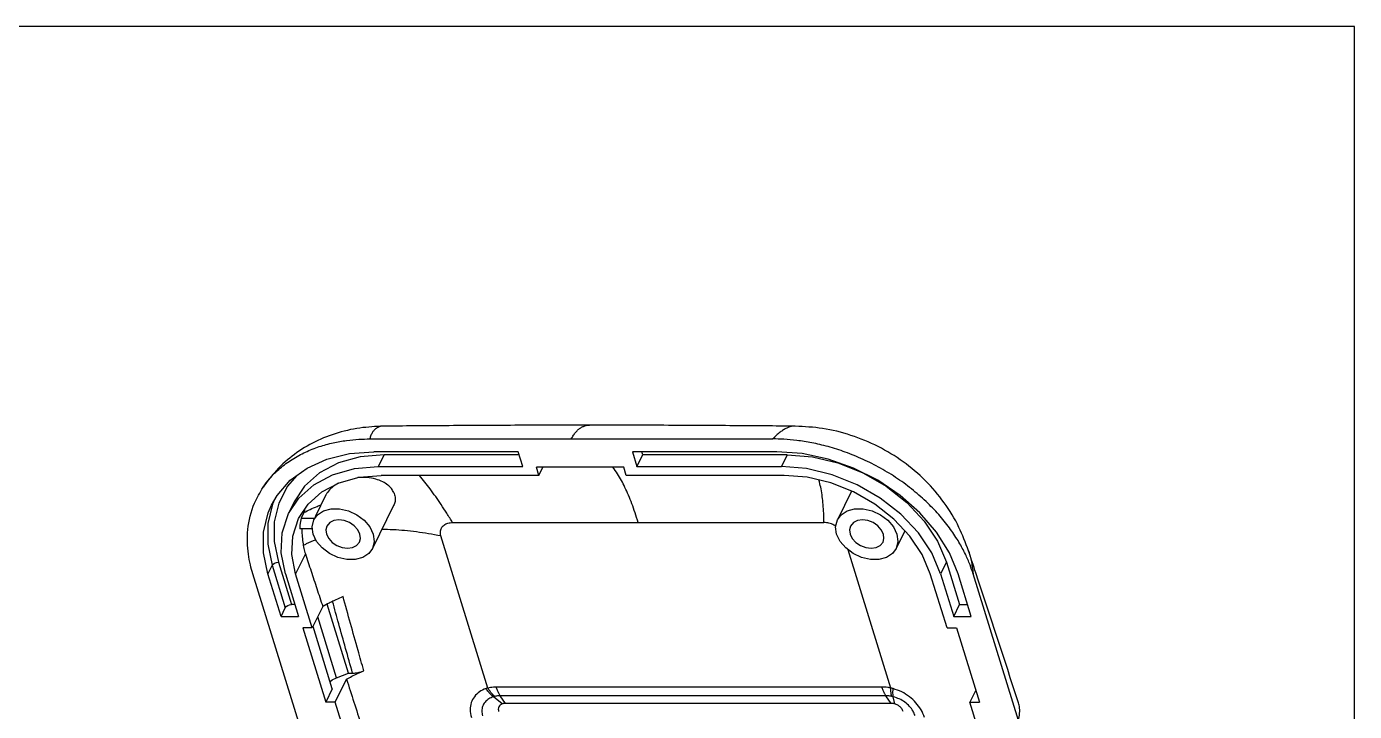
# Model space of a CAD drawing. Header units: millimetres. Extents: x -3610 to -2795, y 672 to 1276.
# Drawn here: x -3458.8 to -3381.8, y 1236.4 to 1276.2 of the extents above; entities that cross this region are included whole.
import ezdxf

# ---------------------------------------------------------------- set-up
doc = ezdxf.new("R2010")
doc.units = ezdxf.units.MM
doc.header["$MEASUREMENT"] = 0
doc.layers.add('dim', color=7, linetype='Continuous')

msp = doc.modelspace()

# ---------------------------------------------------------------- linework, layer by layer
at = {"color": 7, "linetype": 'Continuous'}
for p, q in [((-3438.125, 1252.97), (-3438.127, 1252.97)), ((-3414.226, 1252.97), (-3414.227, 1252.97)), ((-3438.925, 1252.229), (-3415.53, 1252.229)), ((-3430.313, 1251.485), (-3438.695, 1251.485)), ((-3438.093, 1251.307), (-3438.429, 1250.624)), ((-3430.259, 1251.307), (-3438.093, 1251.307)), ((-3430.047, 1250.624), (-3430.313, 1251.485)), ((-3415.3, 1251.485), (-3423.682, 1251.485)), ((-3423.682, 1251.485), (-3423.416, 1250.624)), ((-3423.416, 1250.624), (-3423.08, 1251.307)), ((-3423.08, 1251.307), (-3423.135, 1251.485)), ((-3414.698, 1251.307), (-3423.08, 1251.307)), ((-3413.819, 1251.378), (-3415.3, 1251.485)), ((-3414.698, 1251.307), (-3415.034, 1250.624)), ((-3438.429, 1250.624), (-3430.047, 1250.624)), ((-3424.186, 1250.584), (-3429.252, 1250.584)), ((-3429.107, 1250.114), (-3429.252, 1250.584)), ((-3429.107, 1250.114), (-3428.876, 1250.584)), ((-3424.041, 1250.114), (-3424.186, 1250.584)), ((-3423.416, 1250.624), (-3415.034, 1250.624)), ((-3429.107, 1250.114), (-3438.272, 1250.114)), ((-3414.877, 1250.114), (-3424.041, 1250.114)), ((-3441.468, 1248.981), (-3442.097, 1247.701)), ((-3410.966, 1249.2), (-3411.78, 1247.541)), ((-3444.512, 1248.585), (-3444.575, 1248.438)), ((-3443.306, 1248.582), (-3443.641, 1247.898)), ((-3437.539, 1248.362), (-3438.764, 1245.867)), ((-3442.754, 1247.961), (-3442.911, 1247.639)), ((-3442.911, 1247.639), (-3442.127, 1247.639)), ((-3434.119, 1247.38), (-3412.567, 1247.38)), ((-3442.262, 1247.013), (-3442.993, 1247.013)), ((-3432.07, 1237.768), (-3434.798, 1246.596)), ((-3407.864, 1246.894), (-3408.369, 1245.867)), ((-3408.675, 1237.768), (-3411.155, 1245.792)), ((-3404.169, 1245.742), (-3404.168, 1245.737)), ((-3444.596, 1244.893), (-3444.84, 1244.396)), ((-3444.596, 1244.893), (-3443.833, 1242.426)), ((-3444.228, 1245.08), (-3443.466, 1242.612)), ((-3442.662, 1245.551), (-3443.228, 1244.396)), ((-3405.452, 1245.08), (-3405.787, 1244.396)), ((-3405.452, 1245.08), (-3404.689, 1242.612)), ((-3442.217, 1233.077), (-3445.715, 1244.396)), ((-3444.078, 1241.929), (-3444.84, 1244.396)), ((-3443.827, 1244.396), (-3443.064, 1241.929)), ((-3442.26, 1241.263), (-3443.228, 1244.396)), ((-3405.417, 1241.263), (-3406.386, 1244.396)), ((-3405.787, 1244.396), (-3405.025, 1241.929)), ((-3404.011, 1241.929), (-3404.774, 1244.396)), ((-3401.267, 1235.878), (-3403.899, 1244.396)), ((-3443.276, 1242.612), (-3443.466, 1242.612)), ((-3440.151, 1238.633), (-3441.39, 1242.641)), ((-3405.025, 1241.929), (-3404.689, 1242.612)), ((-3404.689, 1242.612), (-3404.223, 1242.612)), ((-3444.078, 1241.929), (-3443.833, 1242.426)), ((-3444.078, 1241.929), (-3443.064, 1241.929)), ((-3441.654, 1242.498), (-3442.26, 1241.263)), ((-3440.85, 1238.365), (-3441.944, 1241.906)), ((-3405.025, 1241.929), (-3404.011, 1241.929)), ((-3442.26, 1241.263), (-3442.813, 1241.263)), ((-3442.813, 1241.263), (-3441.481, 1236.955)), ((-3441.1, 1237.732), (-3442.218, 1241.349)), ((-3405.417, 1241.263), (-3404.865, 1241.263)), ((-3404.865, 1241.263), (-3403.533, 1236.955)), ((-3440.929, 1236.955), (-3440.277, 1238.283)), ((-3440.85, 1238.365), (-3440.151, 1238.633)), ((-3440.151, 1238.633), (-3439.924, 1238.633)), ((-3441.1, 1237.732), (-3441.481, 1236.955)), ((-3431.232, 1236.849), (-3431.743, 1237.26)), ((-3409.199, 1237.823), (-3431.58, 1237.823)), ((-3408.966, 1237.316), (-3431.347, 1237.316)), ((-3431.041, 1236.881), (-3431.347, 1237.316)), ((-3408.659, 1236.881), (-3408.966, 1237.316)), ((-3408.446, 1236.848), (-3408.535, 1237.26)), ((-3403.747, 1237.646), (-3404.086, 1236.955)), ((-3440.929, 1236.955), (-3441.481, 1236.955)), ((-3439.73, 1233.077), (-3440.929, 1236.955)), ((-3408.659, 1236.881), (-3431.041, 1236.881)), ((-3404.086, 1236.955), (-3403.533, 1236.955)), ((-3403.638, 1235.505), (-3404.086, 1236.955))]:
    msp.add_line(p, q, dxfattribs=at)
for points in [[(-3444.629, 1248.383), (-3444.298, 1248.953), (-3443.541, 1249.827), (-3442.569, 1250.535), (-3441.414, 1251.058), (-3440.109, 1251.378), (-3438.695, 1251.485)], [(-3438.093, 1251.307), (-3439.485, 1251.188), (-3440.749, 1250.833), (-3441.837, 1250.258), (-3442.707, 1249.483), (-3443.306, 1248.582)], [(-3414.698, 1251.307), (-3413.233, 1251.188), (-3411.75, 1250.833), (-3410.306, 1250.258), (-3408.957, 1249.483), (-3407.755, 1248.54), (-3406.745, 1247.463), (-3405.968, 1246.295), (-3405.452, 1245.08)], [(-3404.774, 1244.396), (-3405.281, 1245.627), (-3406.026, 1246.821), (-3406.986, 1247.941), (-3408.132, 1248.953), (-3409.43, 1249.827), (-3410.839, 1250.535), (-3412.317, 1251.058), (-3413.819, 1251.378)], [(-3443.642, 1247.898), (-3443.043, 1248.8), (-3442.173, 1249.574), (-3441.085, 1250.15), (-3439.82, 1250.504), (-3438.429, 1250.624)], [(-3405.787, 1244.396), (-3406.303, 1245.611), (-3407.081, 1246.779), (-3408.09, 1247.856), (-3409.293, 1248.8), (-3410.641, 1249.574), (-3412.085, 1250.15), (-3413.568, 1250.504), (-3415.034, 1250.624)], [(-3443.181, 1250.089), (-3443.704, 1249.486), (-3444.207, 1248.507), (-3444.467, 1247.424), (-3444.474, 1246.27), (-3444.228, 1245.08)], [(-3443.058, 1247.612), (-3442.508, 1248.44), (-3441.709, 1249.151), (-3440.71, 1249.679), (-3439.549, 1250.005), (-3438.272, 1250.114)], [(-3407.574, 1246.584), (-3408.501, 1247.573), (-3409.605, 1248.44), (-3410.843, 1249.151), (-3412.169, 1249.679), (-3413.531, 1250.005), (-3414.877, 1250.114)], [(-3444.84, 1244.396), (-3445.094, 1245.627), (-3445.087, 1246.821), (-3444.819, 1247.941), (-3444.629, 1248.383)], [(-3444.575, 1248.438), (-3444.843, 1247.318), (-3444.85, 1246.124), (-3444.596, 1244.893)], [(-3442.175, 1247.541), (-3441.963, 1247.829), (-3441.615, 1248.058), (-3441.174, 1248.178), (-3440.675, 1248.178), (-3440.161, 1248.058), (-3439.671, 1247.829), (-3439.246, 1247.509), (-3438.92, 1247.124), (-3438.719, 1246.704)], [(-3411.78, 1247.541), (-3411.568, 1247.829), (-3411.22, 1248.058), (-3410.779, 1248.178), (-3410.28, 1248.178), (-3409.766, 1248.058), (-3409.276, 1247.829), (-3408.851, 1247.509), (-3408.525, 1247.124), (-3408.324, 1246.704)], [(-3443.827, 1244.396), (-3444.062, 1245.611), (-3444.006, 1246.779), (-3443.642, 1247.898)], [(-3443.228, 1244.396), (-3443.444, 1245.512), (-3443.393, 1246.584), (-3443.058, 1247.612)], [(-3442.911, 1247.639), (-3442.949, 1247.434), (-3442.976, 1247.225), (-3442.993, 1247.013)], [(-3442.219, 1246.704), (-3442.278, 1247.124), (-3442.175, 1247.541)], [(-3439.502, 1246.704), (-3439.628, 1246.959), (-3439.836, 1247.188), (-3440.106, 1247.37), (-3440.412, 1247.487), (-3440.723, 1247.527), (-3441.01, 1247.487), (-3441.243, 1247.37), (-3441.412, 1247.167)], [(-3411.824, 1246.704), (-3411.883, 1247.124), (-3411.78, 1247.541)], [(-3409.107, 1246.704), (-3409.233, 1246.959), (-3409.441, 1247.188), (-3409.711, 1247.37), (-3410.017, 1247.487), (-3410.328, 1247.527), (-3410.615, 1247.487), (-3410.848, 1247.37), (-3411.017, 1247.167)], [(-3438.763, 1245.868), (-3438.976, 1245.58), (-3439.324, 1245.351), (-3439.765, 1245.231), (-3440.263, 1245.231), (-3440.778, 1245.351), (-3441.268, 1245.58), (-3441.693, 1245.9), (-3442.019, 1246.285), (-3442.219, 1246.704)], [(-3441.412, 1247.167), (-3441.468, 1246.959), (-3441.436, 1246.704)], [(-3441.436, 1246.704), (-3441.31, 1246.45), (-3441.102, 1246.221), (-3440.832, 1246.039), (-3440.526, 1245.922), (-3440.215, 1245.882), (-3439.929, 1245.922), (-3439.695, 1246.039), (-3439.527, 1246.242)], [(-3439.527, 1246.242), (-3439.471, 1246.45), (-3439.502, 1246.704)], [(-3438.719, 1246.704), (-3438.661, 1246.285), (-3438.763, 1245.868)], [(-3408.368, 1245.868), (-3408.581, 1245.58), (-3408.929, 1245.351), (-3409.37, 1245.231), (-3409.868, 1245.231), (-3410.383, 1245.351), (-3410.873, 1245.58), (-3411.298, 1245.9), (-3411.624, 1246.285), (-3411.824, 1246.704)], [(-3411.017, 1247.167), (-3411.073, 1246.959), (-3411.041, 1246.704)], [(-3411.041, 1246.704), (-3410.915, 1246.45), (-3410.707, 1246.221), (-3410.437, 1246.039), (-3410.131, 1245.922), (-3409.82, 1245.882), (-3409.534, 1245.922), (-3409.3, 1246.039), (-3409.132, 1246.242)], [(-3409.132, 1246.242), (-3409.076, 1246.45), (-3409.107, 1246.704)], [(-3408.324, 1246.704), (-3408.266, 1246.285), (-3408.368, 1245.868)], [(-3406.386, 1244.396), (-3406.86, 1245.512), (-3407.574, 1246.584)], [(-3444.596, 1244.893), (-3444.54, 1244.965), (-3444.45, 1245.025), (-3444.341, 1245.066), (-3444.228, 1245.08)], [(-3443.833, 1242.426), (-3443.777, 1242.497), (-3443.688, 1242.558), (-3443.578, 1242.598), (-3443.466, 1242.612)], [(-3441.226, 1238.141), (-3441.1, 1238.241), (-3440.85, 1238.365)]]:
    msp.add_lwpolyline(points, dxfattribs=at)
for points in [[(-3438.127, 1252.97), (-3439.5, 1252.863), (-3440.937, 1252.531), (-3442.257, 1251.982), (-3443.432, 1251.23), (-3444.461, 1250.271), (-3445.114, 1249.434)], [(-3438.127, 1252.97), (-3438.236, 1252.962), (-3438.389, 1252.926), (-3438.53, 1252.859), (-3438.657, 1252.757), (-3438.767, 1252.618), (-3438.815, 1252.535), (-3438.857, 1252.443), (-3438.894, 1252.341), (-3438.925, 1252.229)], [(-3426.174, 1253.029), (-3430.501, 1253.02), (-3434.579, 1252.998), (-3438.125, 1252.97)], [(-3427.228, 1252.229), (-3427.099, 1252.447), (-3426.963, 1252.627), (-3426.822, 1252.772), (-3426.675, 1252.882), (-3426.523, 1252.96), (-3426.368, 1253.008), (-3426.21, 1253.028), (-3426.174, 1253.029)], [(-3414.227, 1252.97), (-3417.767, 1252.998), (-3421.847, 1253.02), (-3426.174, 1253.029)], [(-3414.227, 1252.97), (-3414.361, 1252.962), (-3414.721, 1252.859), (-3414.913, 1252.757), (-3415.112, 1252.618), (-3415.318, 1252.443), (-3415.53, 1252.229)], [(-3404.169, 1245.742), (-3404.724, 1247.098), (-3405.583, 1248.527), (-3406.676, 1249.808), (-3407.965, 1250.901), (-3409.418, 1251.785), (-3410.999, 1252.438), (-3412.641, 1252.835), (-3414.226, 1252.97)], [(-3445.114, 1249.434), (-3444.743, 1249.919), (-3444.132, 1250.526), (-3443.43, 1251.044), (-3442.66, 1251.463), (-3441.855, 1251.782), (-3441.046, 1252.004), (-3440.267, 1252.142), (-3439.551, 1252.211), (-3438.925, 1252.229)], [(-3403.899, 1244.396), (-3404.082, 1244.922), (-3404.351, 1245.54), (-3404.722, 1246.231), (-3405.207, 1246.972), (-3405.812, 1247.738), (-3406.534, 1248.501), (-3407.364, 1249.236), (-3408.284, 1249.919), (-3409.27, 1250.526), (-3410.293, 1251.044), (-3411.322, 1251.463), (-3412.324, 1251.782), (-3413.27, 1252.004), (-3414.134, 1252.142), (-3414.893, 1252.211), (-3415.53, 1252.229)], [(-3423.343, 1247.38), (-3423.525, 1247.942), (-3423.713, 1248.47), (-3423.908, 1248.961), (-3424.111, 1249.416), (-3424.544, 1250.21), (-3424.811, 1250.593)], [(-3440.741, 1249.665), (-3441.114, 1249.416), (-3441.387, 1249.119), (-3441.471, 1248.976)], [(-3437.532, 1249.125), (-3437.671, 1249.347), (-3437.88, 1249.552), (-3438.176, 1249.741), (-3438.574, 1249.895), (-3439.083, 1249.987), (-3439.625, 1249.986)], [(-3434.119, 1247.38), (-3434.455, 1247.917), (-3434.784, 1248.421), (-3435.423, 1249.33), (-3436.048, 1250.102), (-3436.068, 1250.123)], [(-3412.566, 1247.38), (-3412.577, 1247.917), (-3412.608, 1248.421), (-3412.73, 1249.33), (-3412.822, 1249.733), (-3412.853, 1249.846)], [(-3445.715, 1244.396), (-3445.857, 1244.922), (-3445.97, 1245.54), (-3446.026, 1246.231), (-3445.999, 1246.972), (-3445.617, 1248.501), (-3445.114, 1249.434)], [(-3437.532, 1249.125), (-3437.454, 1248.859), (-3437.461, 1248.598), (-3437.539, 1248.363)], [(-3442.754, 1247.961), (-3442.381, 1248.141), (-3441.982, 1248.317), (-3441.75, 1248.411)], [(-3442.694, 1248.198), (-3442.754, 1247.961)], [(-3434.798, 1246.596), (-3434.828, 1246.839), (-3434.765, 1247.057), (-3434.615, 1247.23), (-3434.393, 1247.341), (-3434.119, 1247.38)], [(-3411.869, 1247.167), (-3411.978, 1247.23), (-3412.269, 1247.341), (-3412.567, 1247.38)], [(-3442.863, 1247.013), (-3442.863, 1246.863), (-3442.839, 1246.443), (-3442.785, 1246.045)], [(-3434.798, 1246.596), (-3435.52, 1246.727), (-3436.222, 1246.83), (-3436.905, 1246.905), (-3437.569, 1246.953), (-3438.224, 1246.974)], [(-3442.06, 1246.375), (-3442.621, 1246.131), (-3442.785, 1246.045)], [(-3442.785, 1246.045), (-3442.751, 1245.875), (-3442.71, 1245.711), (-3442.662, 1245.551)], [(-3404.168, 1245.737), (-3404.107, 1245.536), (-3404.023, 1245.192), (-3403.954, 1244.812), (-3403.899, 1244.396)], [(-3403.742, 1244.448), (-3404.168, 1245.737)], [(-3442.662, 1245.551), (-3442.334, 1244.561), (-3441.998, 1243.543), (-3441.654, 1242.498)], [(-3401.28, 1236.967), (-3403.742, 1244.448)], [(-3441.061, 1242.811), (-3441.29, 1242.696), (-3441.654, 1242.498)], [(-3439.924, 1238.633), (-3440.329, 1240.069), (-3440.729, 1241.505), (-3441.085, 1242.797)], [(-3440.897, 1242.89), (-3441.061, 1242.811)], [(-3440.476, 1243.08), (-3440.897, 1242.89)], [(-3439.273, 1238.773), (-3439.607, 1239.956), (-3440.478, 1243.079)], [(-3440.277, 1238.283), (-3439.964, 1238.449), (-3439.63, 1238.612), (-3439.274, 1238.772)], [(-3439.924, 1238.633), (-3439.708, 1238.649), (-3439.488, 1238.696), (-3439.274, 1238.772)], [(-3440.277, 1238.283), (-3439.847, 1236.954), (-3439.413, 1235.608), (-3438.975, 1234.245)], [(-3432.178, 1237.737), (-3432.562, 1237.547), (-3432.852, 1237.268), (-3433.032, 1236.921), (-3433.097, 1236.511), (-3433.028, 1236.061)], [(-3431.743, 1237.26), (-3432.021, 1237.136), (-3432.236, 1236.948), (-3432.375, 1236.705), (-3432.421, 1236.436), (-3432.379, 1236.165)], [(-3432.07, 1237.768), (-3432.106, 1237.758), (-3432.143, 1237.748), (-3432.178, 1237.737)], [(-3431.743, 1237.26), (-3431.894, 1237.393), (-3432.04, 1237.552), (-3432.178, 1237.737)], [(-3431.58, 1237.823), (-3431.749, 1237.817), (-3431.913, 1237.799), (-3432.07, 1237.768)], [(-3431.665, 1237.281), (-3431.808, 1237.418), (-3431.943, 1237.581), (-3432.07, 1237.768)], [(-3431.665, 1237.281), (-3431.692, 1237.274), (-3431.718, 1237.268), (-3431.743, 1237.26)], [(-3431.347, 1237.316), (-3431.454, 1237.312), (-3431.562, 1237.301), (-3431.665, 1237.281)], [(-3431.347, 1237.316), (-3431.434, 1237.46), (-3431.512, 1237.629), (-3431.58, 1237.823)], [(-3408.966, 1237.316), (-3409.052, 1237.46), (-3409.13, 1237.629), (-3409.199, 1237.823)], [(-3408.675, 1237.768), (-3408.858, 1237.8), (-3409.032, 1237.817), (-3409.199, 1237.823)], [(-3408.626, 1237.281), (-3408.743, 1237.301), (-3408.855, 1237.312), (-3408.966, 1237.316)], [(-3408.626, 1237.281), (-3408.652, 1237.418), (-3408.669, 1237.581), (-3408.675, 1237.768)], [(-3408.547, 1237.737), (-3408.59, 1237.748), (-3408.632, 1237.758), (-3408.675, 1237.768)], [(-3408.535, 1237.26), (-3408.565, 1237.267), (-3408.595, 1237.274), (-3408.626, 1237.281)], [(-3408.535, 1237.26), (-3408.55, 1237.393), (-3408.554, 1237.552), (-3408.547, 1237.737)], [(-3406.724, 1236.061), (-3406.926, 1236.508), (-3407.225, 1236.915), (-3407.6, 1237.262), (-3408.049, 1237.544), (-3408.547, 1237.737)], [(-3407.271, 1236.166), (-3407.391, 1236.434), (-3407.592, 1236.703), (-3407.862, 1236.943), (-3408.187, 1237.136), (-3408.535, 1237.26)], [(-3431.232, 1236.849), (-3431.354, 1236.777), (-3431.434, 1236.674), (-3431.466, 1236.549), (-3431.448, 1236.411)], [(-3431.041, 1236.881), (-3431.11, 1236.877), (-3431.173, 1236.867), (-3431.232, 1236.849)], [(-3408.446, 1236.848), (-3408.517, 1236.866), (-3408.587, 1236.877), (-3408.659, 1236.881)], [(-3407.961, 1236.411), (-3408.028, 1236.549), (-3408.137, 1236.674), (-3408.28, 1236.777), (-3408.446, 1236.848)], [(-3401.267, 1235.878), (-3401.201, 1236.307), (-3401.218, 1236.705), (-3401.28, 1236.967)]]:
    msp.add_spline(points, degree=3, dxfattribs=at)
at = {"layer": 'dim', "color": 3}
for p, q in [((-3381.766, 1276.168), (-3610.034, 1276.168)), ((-3381.766, 990.614), (-3381.766, 1276.168))]:
    msp.add_line(p, q, dxfattribs=at)

doc.saveas('drawing.dxf')
